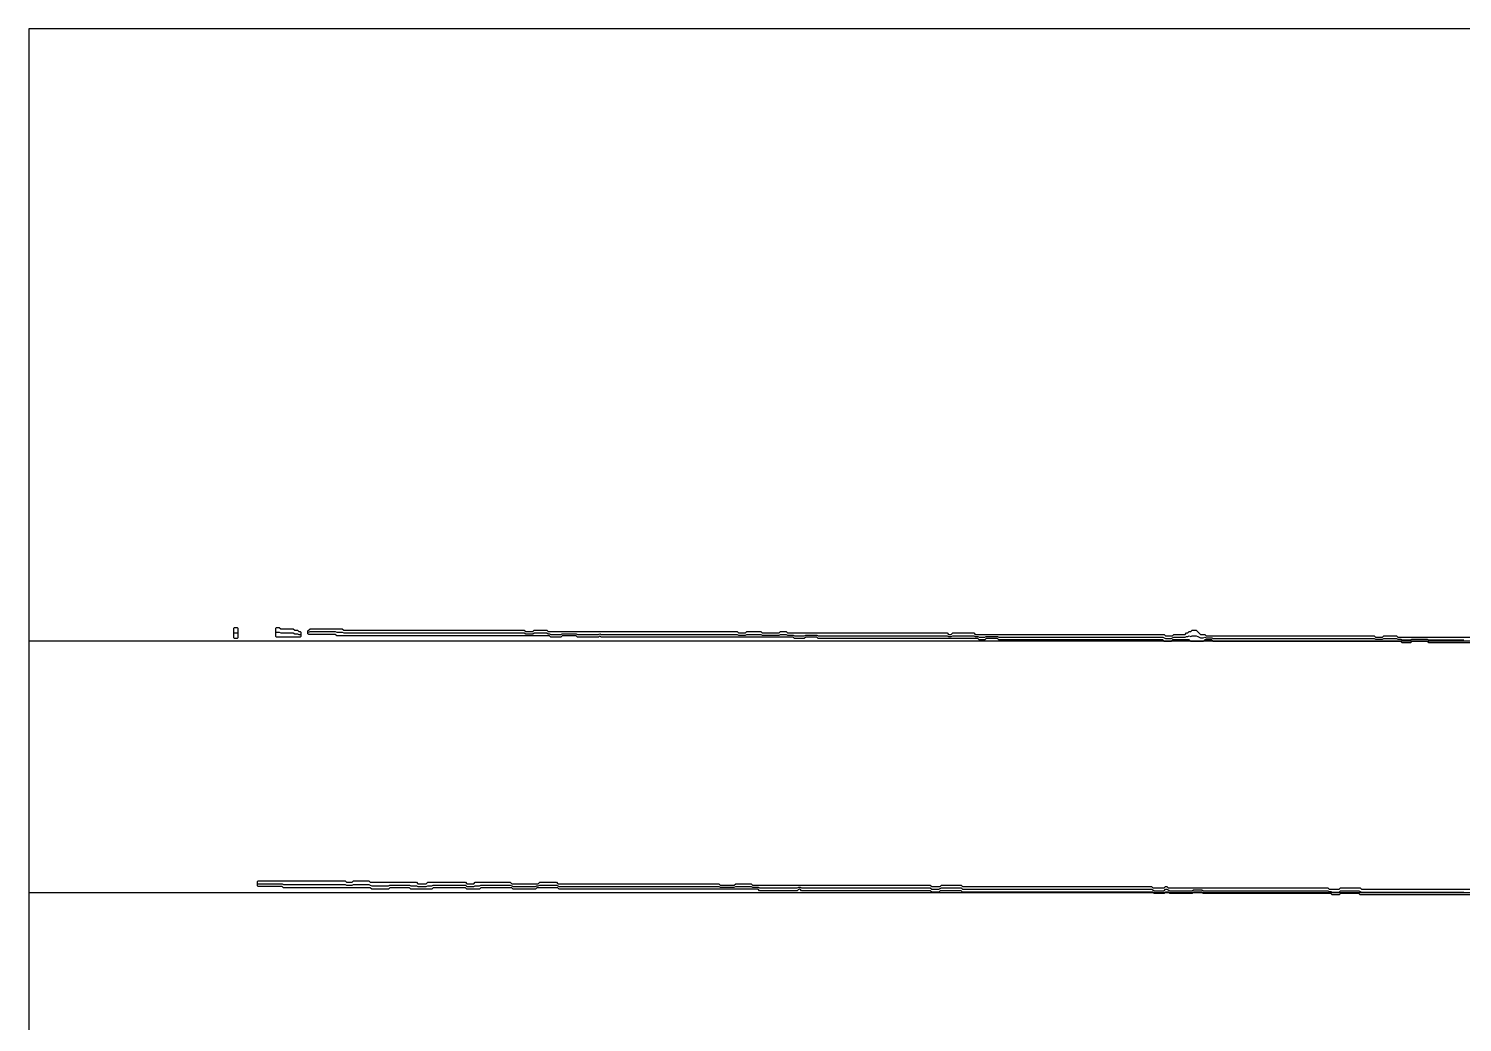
# Model space of a CAD drawing. Extents: x 0 to 57.2, y 0 to 39.6.
# Drawn here: x 0 to 28.58, y 19.8 to 39.6 of the extents above; entities that cross this region are included whole.
import ezdxf

# ---------------------------------------------------------------- set-up
doc = ezdxf.new("R2010")
doc.units = 13
for name, color, linetype in [('DESIGN_SCAN_PATH', 5, 'Continuous'), ('SEM_FRAME', 8, 'Continuous'), ('SEM_OBSERVED_CENTERLINES', 3, 'Continuous'), ('SEM_OBSERVED_CONTOURS', 2, 'Continuous')]:
    doc.layers.add(name, color=color, linetype=linetype)

msp = doc.modelspace()

# ---------------------------------------------------------------- linework, layer by layer
at = {"layer": 'DESIGN_SCAN_PATH'}
for points in [[(0, 27.40762), (50, 27.40762)], [(50, 22.38382), (0, 22.38382)]]:
    msp.add_lwpolyline(points, dxfattribs=at)
at = {"layer": 'SEM_FRAME'}
msp.add_lwpolyline([(0, 0), (57.15968, 0), (57.15968, 39.60429), (0, 39.60429)], close=True, dxfattribs=at)
at = {"layer": 'SEM_OBSERVED_CENTERLINES'}
for points in [[(4.10277, 27.561125), (4.13068, 27.561125), (4.15859, 27.561125)], [(4.94007, 27.57508), (4.96798, 27.57508), (4.99589, 27.57508), (5.0238, 27.561125), (5.05171, 27.561125), (5.07962, 27.561125), (5.10753, 27.561125), (5.13544, 27.561125), (5.16335, 27.561125), (5.19126, 27.561125), (5.21917, 27.561125), (5.24708, 27.561125), (5.27499, 27.561125), (5.3029, 27.54717), (5.33081, 27.54717), (5.35872, 27.54717), (5.38663, 27.533215), (5.41454, 27.533215)], [(5.582, 27.57508), (5.60991, 27.589035), (5.63782, 27.589035), (5.66573, 27.589035), (5.69364, 27.589035), (5.72155, 27.589035), (5.74946, 27.589035), (5.77737, 27.589035), (5.80528, 27.589035), (5.83319, 27.589035), (5.8611, 27.589035), (5.88901, 27.589035), (5.91692, 27.589035), (5.94483, 27.589035), (5.97274, 27.589035), (6.00065, 27.589035), (6.02856, 27.589035), (6.05647, 27.589035), (6.08438, 27.589035), (6.11229, 27.589035), (6.1402, 27.57508), (6.16811, 27.57508), (6.19602, 27.57508), (6.22393, 27.57508), (6.25184, 27.57508), (6.27975, 27.561125), (6.30766, 27.561125), (6.33557, 27.561125), (6.36348, 27.561125), (6.39139, 27.561125), (6.4193, 27.561125), (6.44721, 27.561125), (6.47512, 27.561125), (6.50303, 27.561125), (6.53094, 27.561125), (6.55885, 27.561125), (6.58676, 27.561125), (6.61467, 27.561125), (6.64258, 27.561125), (6.67049, 27.561125), (6.6984, 27.561125), (6.72631, 27.561125), (6.75422, 27.561125), (6.78213, 27.561125), (6.81004, 27.561125), (6.83795, 27.561125), (6.86586, 27.561125), (6.89377, 27.561125), (6.92168, 27.561125), (6.94959, 27.561125), (6.9775, 27.561125), (7.00541, 27.561125), (7.03332, 27.561125), (7.06123, 27.561125), (7.08914, 27.561125), (7.11705, 27.561125), (7.14496, 27.561125), (7.17287, 27.561125), (7.20078, 27.561125), (7.22869, 27.561125), (7.2566, 27.561125), (7.28451, 27.561125), (7.31242, 27.561125), (7.34033, 27.561125), (7.36824, 27.561125), (7.39615, 27.561125), (7.42406, 27.561125), (7.45197, 27.561125), (7.47988, 27.561125), (7.50779, 27.561125), (7.5357, 27.561125), (7.56361, 27.561125), (7.59152, 27.561125), (7.61943, 27.561125), (7.64734, 27.561125), (7.67525, 27.561125), (7.70316, 27.561125), (7.73107, 27.561125), (7.75898, 27.561125), (7.78689, 27.561125), (7.8148, 27.561125), (7.84271, 27.561125), (7.87062, 27.561125), (7.89853, 27.561125), (7.92644, 27.561125), (7.95435, 27.561125), (7.98226, 27.561125), (8.01017, 27.561125), (8.03808, 27.561125), (8.06599, 27.561125), (8.0939, 27.561125), (8.12181, 27.561125), (8.14972, 27.561125), (8.17763, 27.561125), (8.20554, 27.561125), (8.23345, 27.561125), (8.26136, 27.561125), (8.28927, 27.561125), (8.31718, 27.561125), (8.34509, 27.561125), (8.373, 27.561125), (8.40091, 27.561125), (8.42882, 27.561125), (8.45673, 27.561125), (8.48464, 27.561125), (8.51255, 27.561125), (8.54046, 27.561125), (8.56837, 27.561125), (8.59628, 27.561125), (8.62419, 27.561125), (8.6521, 27.561125), (8.68001, 27.561125), (8.70792, 27.561125), (8.73583, 27.561125), (8.76374, 27.561125), (8.79165, 27.561125), (8.81956, 27.561125), (8.84747, 27.561125), (8.87538, 27.561125), (8.90329, 27.561125), (8.9312, 27.561125), (8.95911, 27.561125), (8.98702, 27.561125), (9.01493, 27.561125), (9.04284, 27.561125), (9.07075, 27.561125), (9.09866, 27.561125), (9.12657, 27.561125), (9.15448, 27.561125), (9.18239, 27.561125), (9.2103, 27.561125), (9.23821, 27.561125), (9.26612, 27.561125), (9.29403, 27.561125), (9.32194, 27.561125), (9.34985, 27.561125), (9.37776, 27.561125), (9.40567, 27.561125), (9.43358, 27.561125), (9.46149, 27.561125), (9.4894, 27.561125), (9.51731, 27.561125), (9.54522, 27.561125), (9.57313, 27.561125), (9.60104, 27.561125), (9.62895, 27.561125), (9.65686, 27.561125), (9.68477, 27.561125), (9.71268, 27.561125), (9.74059, 27.561125), (9.7685, 27.561125), (9.79641, 27.561125), (9.82432, 27.561125), (9.85223, 27.561125), (9.88014, 27.561125), (9.90805, 27.54717), (9.93596, 27.54717), (9.96387, 27.54717), (9.99178, 27.54717), (10.01969, 27.54717), (10.0476, 27.54717), (10.07551, 27.561125), (10.10342, 27.561125), (10.13133, 27.561125), (10.15924, 27.561125), (10.18715, 27.561125), (10.21506, 27.561125), (10.24297, 27.561125), (10.27088, 27.561125), (10.29879, 27.561125), (10.3267, 27.561125), (10.35461, 27.54717), (10.38252, 27.54717), (10.41043, 27.533215), (10.43834, 27.533215), (10.46625, 27.533215), (10.49416, 27.533215), (10.52207, 27.533215), (10.54998, 27.533215), (10.57789, 27.533215), (10.6058, 27.533215), (10.63371, 27.54717), (10.66162, 27.54717), (10.68953, 27.54717), (10.71744, 27.54717), (10.74535, 27.54717), (10.77326, 27.54717), (10.80117, 27.54717), (10.82908, 27.54717), (10.85699, 27.54717), (10.8849, 27.54717), (10.91281, 27.54717), (10.94072, 27.533215), (10.96863, 27.533215), (10.99654, 27.533215), (11.02445, 27.533215), (11.05236, 27.533215), (11.08027, 27.533215), (11.10818, 27.533215), (11.13609, 27.533215), (11.164, 27.533215), (11.19191, 27.533215), (11.21982, 27.533215), (11.24773, 27.533215), (11.27564, 27.533215), (11.30355, 27.533215), (11.33146, 27.533215), (11.35937, 27.533215), (11.38728, 27.54717), (11.41519, 27.533215), (11.4431, 27.533215), (11.47101, 27.533215), (11.49892, 27.533215), (11.52683, 27.533215), (11.55474, 27.533215), (11.58265, 27.533215), (11.61056, 27.533215), (11.63847, 27.533215), (11.66638, 27.533215), (11.69429, 27.533215), (11.7222, 27.533215), (11.75011, 27.533215), (11.77802, 27.533215), (11.80593, 27.533215), (11.83384, 27.533215), (11.86175, 27.533215), (11.88966, 27.533215), (11.91757, 27.533215), (11.94548, 27.533215), (11.97339, 27.533215), (12.0013, 27.533215), (12.02921, 27.533215), (12.05712, 27.533215), (12.08503, 27.533215), (12.11294, 27.533215), (12.14085, 27.533215), (12.16876, 27.533215), (12.19667, 27.533215), (12.22458, 27.533215), (12.25249, 27.533215), (12.2804, 27.533215), (12.30831, 27.533215), (12.33622, 27.533215), (12.36413, 27.533215), (12.39204, 27.533215), (12.41995, 27.533215), (12.44786, 27.533215), (12.47577, 27.533215), (12.50368, 27.533215), (12.53159, 27.533215), (12.5595, 27.533215), (12.58741, 27.533215), (12.61532, 27.533215), (12.64323, 27.533215), (12.67114, 27.533215), (12.69905, 27.533215), (12.72696, 27.533215), (12.75487, 27.533215), (12.78278, 27.533215), (12.81069, 27.533215), (12.8386, 27.533215), (12.86651, 27.533215), (12.89442, 27.533215), (12.92233, 27.533215), (12.95024, 27.533215), (12.97815, 27.533215), (13.00606, 27.533215), (13.03397, 27.533215), (13.06188, 27.533215), (13.08979, 27.533215), (13.1177, 27.533215), (13.14561, 27.533215), (13.17352, 27.533215), (13.20143, 27.533215), (13.22934, 27.533215), (13.25725, 27.533215), (13.28516, 27.533215), (13.31307, 27.533215), (13.34098, 27.533215), (13.36889, 27.533215), (13.3968, 27.533215), (13.42471, 27.533215), (13.45262, 27.533215), (13.48053, 27.533215), (13.50844, 27.533215), (13.53635, 27.533215), (13.56426, 27.533215), (13.59217, 27.533215), (13.62008, 27.533215), (13.64799, 27.533215), (13.6759, 27.533215), (13.70381, 27.533215), (13.73172, 27.533215), (13.75963, 27.533215), (13.78754, 27.533215), (13.81545, 27.533215), (13.84336, 27.533215), (13.87127, 27.533215), (13.89918, 27.533215), (13.92709, 27.533215), (13.955, 27.533215), (13.98291, 27.533215), (14.01082, 27.533215), (14.03873, 27.533215), (14.06664, 27.533215), (14.09455, 27.533215), (14.12246, 27.533215), (14.15037, 27.51926), (14.17828, 27.51926), (14.20619, 27.51926), (14.2341, 27.51926), (14.26201, 27.51926), (14.28992, 27.51926), (14.31783, 27.533215), (14.34574, 27.533215), (14.37365, 27.533215), (14.40156, 27.533215), (14.42947, 27.533215), (14.45738, 27.533215), (14.48529, 27.533215), (14.5132, 27.533215), (14.54111, 27.533215), (14.56902, 27.533215), (14.59693, 27.533215), (14.62484, 27.51926), (14.65275, 27.51926), (14.68066, 27.51926), (14.70857, 27.51926), (14.73648, 27.51926), (14.76439, 27.51926), (14.7923, 27.51926), (14.82021, 27.51926), (14.84812, 27.51926), (14.87603, 27.51926), (14.90394, 27.51926), (14.93185, 27.51926), (14.95976, 27.51926), (14.98767, 27.533215), (15.01558, 27.533215), (15.04349, 27.533215), (15.0714, 27.533215), (15.09931, 27.533215), (15.12722, 27.51926), (15.15513, 27.51926), (15.18304, 27.51926), (15.21095, 27.51926), (15.23886, 27.51926), (15.26677, 27.505305), (15.29468, 27.505305), (15.32259, 27.505305), (15.3505, 27.505305), (15.37841, 27.505305), (15.40632, 27.505305), (15.43423, 27.505305), (15.46214, 27.505305), (15.49005, 27.51926), (15.51796, 27.51926), (15.54587, 27.51926), (15.57378, 27.51926), (15.60169, 27.51926), (15.6296, 27.51926), (15.65751, 27.51926), (15.68542, 27.51926), (15.71333, 27.51926), (15.74124, 27.505305), (15.76915, 27.505305), (15.79706, 27.505305), (15.82497, 27.505305), (15.85288, 27.505305), (15.88079, 27.505305), (15.9087, 27.505305), (15.93661, 27.505305), (15.96452, 27.505305), (15.99243, 27.505305), (16.02034, 27.505305), (16.04825, 27.505305), (16.07616, 27.505305), (16.10407, 27.505305), (16.13198, 27.505305), (16.15989, 27.505305), (16.1878, 27.505305), (16.21571, 27.505305), (16.24362, 27.505305), (16.27153, 27.505305), (16.29944, 27.505305), (16.32735, 27.505305), (16.35526, 27.505305), (16.38317, 27.505305), (16.41108, 27.505305), (16.43899, 27.505305), (16.4669, 27.505305), (16.49481, 27.505305), (16.52272, 27.505305), (16.55063, 27.505305), (16.57854, 27.505305), (16.60645, 27.505305), (16.63436, 27.505305), (16.66227, 27.505305), (16.69018, 27.505305), (16.71809, 27.505305), (16.746, 27.505305), (16.77391, 27.505305), (16.80182, 27.505305), (16.82973, 27.505305), (16.85764, 27.505305), (16.88555, 27.505305), (16.91346, 27.505305), (16.94137, 27.505305), (16.96928, 27.505305), (16.99719, 27.505305), (17.0251, 27.505305), (17.05301, 27.505305), (17.08092, 27.505305), (17.10883, 27.505305), (17.13674, 27.505305), (17.16465, 27.505305), (17.19256, 27.505305), (17.22047, 27.505305), (17.24838, 27.505305), (17.27629, 27.505305), (17.3042, 27.505305), (17.33211, 27.505305), (17.36002, 27.505305), (17.38793, 27.505305), (17.41584, 27.505305), (17.44375, 27.505305), (17.47166, 27.505305), (17.49957, 27.505305), (17.52748, 27.505305), (17.55539, 27.505305), (17.5833, 27.505305), (17.61121, 27.505305), (17.63912, 27.505305), (17.66703, 27.505305), (17.69494, 27.505305), (17.72285, 27.505305), (17.75076, 27.505305), (17.77867, 27.505305), (17.80658, 27.505305), (17.83449, 27.505305), (17.8624, 27.505305), (17.89031, 27.505305), (17.91822, 27.505305), (17.94613, 27.505305), (17.97404, 27.505305), (18.00195, 27.505305), (18.02986, 27.505305), (18.05777, 27.505305), (18.08568, 27.505305), (18.11359, 27.505305), (18.1415, 27.505305), (18.16941, 27.505305), (18.19732, 27.505305), (18.22523, 27.505305), (18.25314, 27.505305), (18.28105, 27.505305), (18.30896, 27.505305), (18.33687, 27.49135), (18.36478, 27.49135), (18.39269, 27.49135), (18.4206, 27.505305), (18.44851, 27.505305), (18.47642, 27.505305), (18.50433, 27.505305), (18.53224, 27.505305), (18.56015, 27.505305), (18.58806, 27.505305), (18.61597, 27.505305), (18.64388, 27.505305), (18.67179, 27.505305), (18.6997, 27.505305), (18.72761, 27.505305), (18.75552, 27.505305), (18.78343, 27.505305), (18.81134, 27.505305), (18.83925, 27.505305), (18.86716, 27.49135), (18.89507, 27.49135), (18.92298, 27.49135), (18.95089, 27.477395), (18.9788, 27.477395), (19.00671, 27.477395), (19.03462, 27.477395), (19.06253, 27.477395), (19.09044, 27.49135), (19.11835, 27.49135), (19.14626, 27.49135), (19.17417, 27.49135), (19.20208, 27.49135), (19.22999, 27.49135), (19.2579, 27.49135), (19.28581, 27.49135), (19.31372, 27.49135), (19.34163, 27.477395), (19.36954, 27.477395), (19.39745, 27.477395), (19.42536, 27.477395), (19.45327, 27.477395), (19.48118, 27.477395), (19.50909, 27.477395), (19.537, 27.477395), (19.56491, 27.477395), (19.59282, 27.477395), (19.62073, 27.477395), (19.64864, 27.477395), (19.67655, 27.477395), (19.70446, 27.477395), (19.73237, 27.477395), (19.76028, 27.477395), (19.78819, 27.477395), (19.8161, 27.477395), (19.84401, 27.477395), (19.87192, 27.477395), (19.89983, 27.477395), (19.92774, 27.477395), (19.95565, 27.477395), (19.98356, 27.477395), (20.01147, 27.477395), (20.03938, 27.477395), (20.06729, 27.477395), (20.0952, 27.477395), (20.12311, 27.477395), (20.15102, 27.477395), (20.17893, 27.477395), (20.20684, 27.477395), (20.23475, 27.477395), (20.26266, 27.477395), (20.29057, 27.477395), (20.31848, 27.477395), (20.34639, 27.477395), (20.3743, 27.477395), (20.40221, 27.477395), (20.43012, 27.477395), (20.45803, 27.477395), (20.48594, 27.477395), (20.51385, 27.477395), (20.54176, 27.477395), (20.56967, 27.477395), (20.59758, 27.477395), (20.62549, 27.477395), (20.6534, 27.477395), (20.68131, 27.477395), (20.70922, 27.477395), (20.73713, 27.477395), (20.76504, 27.477395), (20.79295, 27.477395), (20.82086, 27.477395), (20.84877, 27.477395), (20.87668, 27.477395), (20.90459, 27.477395), (20.9325, 27.477395), (20.96041, 27.477395), (20.98832, 27.477395), (21.01623, 27.477395), (21.04414, 27.477395), (21.07205, 27.477395), (21.09996, 27.477395), (21.12787, 27.477395), (21.15578, 27.477395), (21.18369, 27.477395), (21.2116, 27.477395), (21.23951, 27.477395), (21.26742, 27.477395), (21.29533, 27.477395), (21.32324, 27.477395), (21.35115, 27.477395), (21.37906, 27.477395), (21.40697, 27.477395), (21.43488, 27.477395), (21.46279, 27.477395), (21.4907, 27.477395), (21.51861, 27.477395), (21.54652, 27.477395), (21.57443, 27.477395), (21.60234, 27.477395), (21.63025, 27.477395), (21.65816, 27.477395), (21.68607, 27.477395), (21.71398, 27.477395), (21.74189, 27.477395), (21.7698, 27.477395), (21.79771, 27.477395), (21.82562, 27.477395), (21.85353, 27.477395), (21.88144, 27.477395), (21.90935, 27.477395), (21.93726, 27.477395), (21.96517, 27.477395), (21.99308, 27.477395), (22.02099, 27.477395), (22.0489, 27.477395), (22.07681, 27.477395), (22.10472, 27.477395), (22.13263, 27.477395), (22.16054, 27.477395), (22.18845, 27.477395), (22.21636, 27.477395), (22.24427, 27.477395), (22.27218, 27.477395), (22.30009, 27.477395), (22.328, 27.477395), (22.35591, 27.477395), (22.38382, 27.477395), (22.41173, 27.477395), (22.43964, 27.477395), (22.46755, 27.477395), (22.49546, 27.477395), (22.52337, 27.477395), (22.55128, 27.477395), (22.57919, 27.477395), (22.6071, 27.477395), (22.63501, 27.46344), (22.66292, 27.449485), (22.69083, 27.449485), (22.71874, 27.449485), (22.74665, 27.449485), (22.77456, 27.449485), (22.80247, 27.46344), (22.83038, 27.477395), (22.85829, 27.477395), (22.8862, 27.477395), (22.91411, 27.477395), (22.94202, 27.477395), (22.96993, 27.477395), (22.99784, 27.477395), (23.02575, 27.477395), (23.05366, 27.477395), (23.08157, 27.49135), (23.10948, 27.49135), (23.13739, 27.505305), (23.1653, 27.49135), (23.19321, 27.505305), (23.22112, 27.505305), (23.24903, 27.505305), (23.27694, 27.505305), (23.30485, 27.49135), (23.33276, 27.477395), (23.36067, 27.46344), (23.38858, 27.46344), (23.41649, 27.46344), (23.4444, 27.477395), (23.47231, 27.46344), (23.50022, 27.46344), (23.52813, 27.46344), (23.55604, 27.46344), (23.58395, 27.46344), (23.61186, 27.449485), (23.63977, 27.449485), (23.66768, 27.449485), (23.69559, 27.449485), (23.7235, 27.449485), (23.75141, 27.449485), (23.77932, 27.449485), (23.80723, 27.449485), (23.83514, 27.449485), (23.86305, 27.449485), (23.89096, 27.449485), (23.91887, 27.449485), (23.94678, 27.449485), (23.97469, 27.449485), (24.0026, 27.449485), (24.03051, 27.449485), (24.05842, 27.449485), (24.08633, 27.449485), (24.11424, 27.449485), (24.14215, 27.449485), (24.17006, 27.449485), (24.19797, 27.449485), (24.22588, 27.449485), (24.25379, 27.449485), (24.2817, 27.449485), (24.30961, 27.449485), (24.33752, 27.449485), (24.36543, 27.449485), (24.39334, 27.449485), (24.42125, 27.449485), (24.44916, 27.449485), (24.47707, 27.449485), (24.50498, 27.449485), (24.53289, 27.449485), (24.5608, 27.449485), (24.58871, 27.449485), (24.61662, 27.449485), (24.64453, 27.449485), (24.67244, 27.449485), (24.70035, 27.449485), (24.72826, 27.449485), (24.75617, 27.449485), (24.78408, 27.449485), (24.81199, 27.449485), (24.8399, 27.449485), (24.86781, 27.449485), (24.89572, 27.449485), (24.92363, 27.449485), (24.95154, 27.449485), (24.97945, 27.449485), (25.00736, 27.449485), (25.03527, 27.449485), (25.06318, 27.449485), (25.09109, 27.449485), (25.119, 27.449485), (25.14691, 27.449485), (25.17482, 27.449485), (25.20273, 27.449485), (25.23064, 27.449485), (25.25855, 27.449485), (25.28646, 27.449485), (25.31437, 27.449485), (25.34228, 27.449485), (25.37019, 27.449485), (25.3981, 27.449485), (25.42601, 27.449485), (25.45392, 27.449485), (25.48183, 27.449485), (25.50974, 27.449485), (25.53765, 27.449485), (25.56556, 27.449485), (25.59347, 27.449485), (25.62138, 27.449485), (25.64929, 27.449485), (25.6772, 27.449485), (25.70511, 27.449485), (25.73302, 27.449485), (25.76093, 27.449485), (25.78884, 27.449485), (25.81675, 27.449485), (25.84466, 27.449485), (25.87257, 27.449485), (25.90048, 27.449485), (25.92839, 27.449485), (25.9563, 27.449485), (25.98421, 27.449485), (26.01212, 27.449485), (26.04003, 27.449485), (26.06794, 27.449485), (26.09585, 27.449485), (26.12376, 27.449485), (26.15167, 27.449485), (26.17958, 27.449485), (26.20749, 27.449485), (26.2354, 27.449485), (26.26331, 27.449485), (26.29122, 27.449485), (26.31913, 27.449485), (26.34704, 27.449485), (26.37495, 27.449485), (26.40286, 27.449485), (26.43077, 27.449485), (26.45868, 27.449485), (26.48659, 27.449485), (26.5145, 27.449485), (26.54241, 27.449485), (26.57032, 27.449485), (26.59823, 27.449485), (26.62614, 27.449485), (26.65405, 27.449485), (26.68196, 27.449485), (26.70987, 27.449485), (26.73778, 27.449485), (26.76569, 27.449485), (26.7936, 27.449485), (26.82151, 27.449485), (26.84942, 27.43553), (26.87733, 27.43553), (26.90524, 27.43553), (26.93315, 27.43553), (26.96106, 27.43553), (26.98897, 27.43553), (27.01688, 27.449485), (27.04479, 27.449485), (27.0727, 27.449485), (27.10061, 27.449485), (27.12852, 27.449485), (27.15643, 27.449485), (27.18434, 27.449485), (27.21225, 27.449485), (27.24016, 27.449485), (27.26807, 27.449485), (27.29598, 27.43553), (27.32389, 27.43553), (27.3518, 27.43553), (27.37971, 27.421575), (27.40762, 27.421575), (27.43553, 27.421575), (27.46344, 27.421575), (27.49135, 27.421575), (27.51926, 27.421575), (27.54717, 27.421575), (27.57508, 27.43553), (27.60299, 27.43553), (27.6309, 27.43553), (27.65881, 27.43553), (27.68672, 27.43553), (27.71463, 27.43553), (27.74254, 27.43553), (27.77045, 27.43553), (27.79836, 27.43553), (27.82627, 27.43553), (27.85418, 27.43553), (27.88209, 27.43553), (27.91, 27.421575), (27.93791, 27.421575), (27.96582, 27.421575), (27.99373, 27.421575), (28.02164, 27.421575), (28.04955, 27.421575), (28.07746, 27.421575), (28.10537, 27.421575), (28.13328, 27.421575), (28.16119, 27.421575), (28.1891, 27.421575), (28.21701, 27.421575), (28.24492, 27.421575), (28.27283, 27.421575), (28.30074, 27.421575), (28.32865, 27.421575), (28.35656, 27.421575), (28.38447, 27.421575), (28.41238, 27.421575), (28.44029, 27.421575), (28.4682, 27.421575), (28.49611, 27.421575), (28.52402, 27.421575), (28.55193, 27.421575), (28.57984, 27.421575), (28.60775, 27.421575)], [(4.57724, 22.565235), (4.60515, 22.565235), (4.63306, 22.565235), (4.66097, 22.565235), (4.68888, 22.565235), (4.71679, 22.565235), (4.7447, 22.565235), (4.77261, 22.565235), (4.80052, 22.565235), (4.82843, 22.565235), (4.85634, 22.565235), (4.88425, 22.565235), (4.91216, 22.565235), (4.94007, 22.565235), (4.96798, 22.565235), (4.99589, 22.565235), (5.0238, 22.565235), (5.05171, 22.565235), (5.07962, 22.55128), (5.10753, 22.55128), (5.13544, 22.55128), (5.16335, 22.55128), (5.19126, 22.55128), (5.21917, 22.55128), (5.24708, 22.55128), (5.27499, 22.55128), (5.3029, 22.55128), (5.33081, 22.55128), (5.35872, 22.55128), (5.38663, 22.55128), (5.41454, 22.55128), (5.44245, 22.55128), (5.47036, 22.55128), (5.49827, 22.55128), (5.52618, 22.55128), (5.55409, 22.55128), (5.582, 22.55128), (5.60991, 22.55128), (5.63782, 22.55128), (5.66573, 22.55128), (5.69364, 22.55128), (5.72155, 22.55128), (5.74946, 22.55128), (5.77737, 22.55128), (5.80528, 22.55128), (5.83319, 22.55128), (5.8611, 22.55128), (5.88901, 22.55128), (5.91692, 22.55128), (5.94483, 22.55128), (5.97274, 22.55128), (6.00065, 22.55128), (6.02856, 22.55128), (6.05647, 22.55128), (6.08438, 22.55128), (6.11229, 22.55128), (6.1402, 22.55128), (6.16811, 22.55128), (6.19602, 22.55128), (6.22393, 22.55128), (6.25184, 22.55128), (6.27975, 22.55128), (6.30766, 22.55128), (6.33557, 22.537325), (6.36348, 22.537325), (6.39139, 22.537325), (6.4193, 22.537325), (6.44721, 22.537325), (6.47512, 22.55128), (6.50303, 22.55128), (6.53094, 22.55128), (6.55885, 22.55128), (6.58676, 22.55128), (6.61467, 22.55128), (6.64258, 22.55128), (6.67049, 22.55128), (6.6984, 22.55128), (6.72631, 22.55128), (6.75422, 22.55128), (6.78213, 22.55128), (6.81004, 22.537325), (6.83795, 22.52337), (6.86586, 22.52337), (6.89377, 22.52337), (6.92168, 22.52337), (6.94959, 22.52337), (6.9775, 22.52337), (7.00541, 22.52337), (7.03332, 22.52337), (7.06123, 22.52337), (7.08914, 22.52337), (7.11705, 22.52337), (7.14496, 22.52337), (7.17287, 22.52337), (7.20078, 22.537325), (7.22869, 22.537325), (7.2566, 22.537325), (7.28451, 22.537325), (7.31242, 22.537325), (7.34033, 22.537325), (7.36824, 22.537325), (7.39615, 22.537325), (7.42406, 22.537325), (7.45197, 22.537325), (7.47988, 22.537325), (7.50779, 22.537325), (7.5357, 22.537325), (7.56361, 22.537325), (7.59152, 22.537325), (7.61943, 22.52337), (7.64734, 22.52337), (7.67525, 22.52337), (7.70316, 22.52337), (7.73107, 22.52337), (7.75898, 22.509415), (7.78689, 22.509415), (7.8148, 22.509415), (7.84271, 22.509415), (7.87062, 22.509415), (7.89853, 22.509415), (7.92644, 22.509415), (7.95435, 22.52337), (7.98226, 22.52337), (8.01017, 22.52337), (8.03808, 22.52337), (8.06599, 22.537325), (8.0939, 22.537325), (8.12181, 22.537325), (8.14972, 22.537325), (8.17763, 22.537325), (8.20554, 22.537325), (8.23345, 22.537325), (8.26136, 22.537325), (8.28927, 22.537325), (8.31718, 22.537325), (8.34509, 22.537325), (8.373, 22.537325), (8.40091, 22.537325), (8.42882, 22.537325), (8.45673, 22.537325), (8.48464, 22.537325), (8.51255, 22.537325), (8.54046, 22.537325), (8.56837, 22.537325), (8.59628, 22.537325), (8.62419, 22.537325), (8.6521, 22.537325), (8.68001, 22.537325), (8.70792, 22.537325), (8.73583, 22.509415), (8.76374, 22.509415), (8.79165, 22.509415), (8.81956, 22.509415), (8.84747, 22.509415), (8.87538, 22.509415), (8.90329, 22.52337), (8.9312, 22.52337), (8.95911, 22.52337), (8.98702, 22.52337), (9.01493, 22.537325), (9.04284, 22.537325), (9.07075, 22.537325), (9.09866, 22.537325), (9.12657, 22.537325), (9.15448, 22.537325), (9.18239, 22.537325), (9.2103, 22.537325), (9.23821, 22.537325), (9.26612, 22.537325), (9.29403, 22.537325), (9.32194, 22.537325), (9.34985, 22.537325), (9.37776, 22.537325), (9.40567, 22.537325), (9.43358, 22.537325), (9.46149, 22.537325), (9.4894, 22.537325), (9.51731, 22.537325), (9.54522, 22.537325), (9.57313, 22.537325), (9.60104, 22.537325), (9.62895, 22.52337), (9.65686, 22.509415), (9.68477, 22.509415), (9.71268, 22.509415), (9.74059, 22.509415), (9.7685, 22.509415), (9.79641, 22.509415), (9.82432, 22.509415), (9.85223, 22.509415), (9.88014, 22.509415), (9.90805, 22.509415), (9.93596, 22.509415), (9.96387, 22.509415), (9.99178, 22.509415), (10.01969, 22.509415), (10.0476, 22.509415), (10.07551, 22.509415), (10.10342, 22.509415), (10.13133, 22.52337), (10.15924, 22.52337), (10.18715, 22.537325), (10.21506, 22.537325), (10.24297, 22.537325), (10.27088, 22.537325), (10.29879, 22.537325), (10.3267, 22.537325), (10.35461, 22.537325), (10.38252, 22.537325), (10.41043, 22.537325), (10.43834, 22.537325), (10.46625, 22.537325), (10.49416, 22.537325), (10.52207, 22.537325), (10.54998, 22.52337), (10.57789, 22.509415), (10.6058, 22.509415), (10.63371, 22.509415), (10.66162, 22.509415), (10.68953, 22.509415), (10.71744, 22.509415), (10.74535, 22.509415), (10.77326, 22.509415), (10.80117, 22.509415), (10.82908, 22.509415), (10.85699, 22.509415), (10.8849, 22.509415), (10.91281, 22.509415), (10.94072, 22.509415), (10.96863, 22.509415), (10.99654, 22.509415), (11.02445, 22.509415), (11.05236, 22.509415), (11.08027, 22.509415), (11.10818, 22.509415), (11.13609, 22.509415), (11.164, 22.509415), (11.19191, 22.509415), (11.21982, 22.509415), (11.24773, 22.509415), (11.27564, 22.509415), (11.30355, 22.509415), (11.33146, 22.509415), (11.35937, 22.509415), (11.38728, 22.509415), (11.41519, 22.509415), (11.4431, 22.509415), (11.47101, 22.509415), (11.49892, 22.509415), (11.52683, 22.509415), (11.55474, 22.509415), (11.58265, 22.509415), (11.61056, 22.509415), (11.63847, 22.509415), (11.66638, 22.509415), (11.69429, 22.509415), (11.7222, 22.509415), (11.75011, 22.509415), (11.77802, 22.509415), (11.80593, 22.509415), (11.83384, 22.509415), (11.86175, 22.509415), (11.88966, 22.509415), (11.91757, 22.509415), (11.94548, 22.509415), (11.97339, 22.509415), (12.0013, 22.509415), (12.02921, 22.509415), (12.05712, 22.509415), (12.08503, 22.509415), (12.11294, 22.509415), (12.14085, 22.509415), (12.16876, 22.509415), (12.19667, 22.509415), (12.22458, 22.509415), (12.25249, 22.509415), (12.2804, 22.509415), (12.30831, 22.509415), (12.33622, 22.509415), (12.36413, 22.509415), (12.39204, 22.509415), (12.41995, 22.509415), (12.44786, 22.509415), (12.47577, 22.509415), (12.50368, 22.509415), (12.53159, 22.509415), (12.5595, 22.509415), (12.58741, 22.509415), (12.61532, 22.509415), (12.64323, 22.509415), (12.67114, 22.509415), (12.69905, 22.509415), (12.72696, 22.509415), (12.75487, 22.509415), (12.78278, 22.509415), (12.81069, 22.509415), (12.8386, 22.509415), (12.86651, 22.509415), (12.89442, 22.509415), (12.92233, 22.509415), (12.95024, 22.509415), (12.97815, 22.509415), (13.00606, 22.509415), (13.03397, 22.509415), (13.06188, 22.509415), (13.08979, 22.509415), (13.1177, 22.509415), (13.14561, 22.509415), (13.17352, 22.509415), (13.20143, 22.509415), (13.22934, 22.509415), (13.25725, 22.509415), (13.28516, 22.509415), (13.31307, 22.509415), (13.34098, 22.509415), (13.36889, 22.509415), (13.3968, 22.509415), (13.42471, 22.509415), (13.45262, 22.509415), (13.48053, 22.509415), (13.50844, 22.509415), (13.53635, 22.509415), (13.56426, 22.509415), (13.59217, 22.509415), (13.62008, 22.509415), (13.64799, 22.509415), (13.6759, 22.509415), (13.70381, 22.509415), (13.73172, 22.509415), (13.75963, 22.509415), (13.78754, 22.49546), (13.81545, 22.49546), (13.84336, 22.49546), (13.87127, 22.49546), (13.89918, 22.49546), (13.92709, 22.49546), (13.955, 22.49546), (13.98291, 22.49546), (14.01082, 22.49546), (14.03873, 22.49546), (14.06664, 22.49546), (14.09455, 22.509415), (14.12246, 22.509415), (14.15037, 22.509415), (14.17828, 22.509415), (14.20619, 22.509415), (14.2341, 22.509415), (14.26201, 22.509415), (14.28992, 22.509415), (14.31783, 22.509415), (14.34574, 22.509415), (14.37365, 22.509415), (14.40156, 22.509415), (14.42947, 22.49546), (14.45738, 22.49546), (14.48529, 22.49546), (14.5132, 22.49546), (14.54111, 22.49546), (14.56902, 22.481505), (14.59693, 22.481505), (14.62484, 22.481505), (14.65275, 22.481505), (14.68066, 22.481505), (14.70857, 22.481505), (14.73648, 22.481505), (14.76439, 22.481505), (14.7923, 22.481505), (14.82021, 22.481505), (14.84812, 22.481505), (14.87603, 22.481505), (14.90394, 22.481505), (14.93185, 22.481505), (14.95976, 22.481505), (14.98767, 22.481505), (15.01558, 22.481505), (15.04349, 22.481505), (15.0714, 22.481505), (15.09931, 22.481505), (15.12722, 22.481505), (15.15513, 22.481505), (15.18304, 22.481505), (15.21095, 22.481505), (15.23886, 22.481505), (15.26677, 22.481505), (15.29468, 22.481505), (15.32259, 22.481505), (15.3505, 22.49546), (15.37841, 22.49546), (15.40632, 22.481505), (15.43423, 22.481505), (15.46214, 22.481505), (15.49005, 22.481505), (15.51796, 22.481505), (15.54587, 22.481505), (15.57378, 22.481505), (15.60169, 22.481505), (15.6296, 22.481505), (15.65751, 22.481505), (15.68542, 22.481505), (15.71333, 22.481505), (15.74124, 22.481505), (15.76915, 22.481505), (15.79706, 22.481505), (15.82497, 22.481505), (15.85288, 22.481505), (15.88079, 22.481505), (15.9087, 22.481505), (15.93661, 22.481505), (15.96452, 22.481505), (15.99243, 22.481505), (16.02034, 22.481505), (16.04825, 22.481505), (16.07616, 22.481505), (16.10407, 22.481505), (16.13198, 22.481505), (16.15989, 22.481505), (16.1878, 22.481505), (16.21571, 22.481505), (16.24362, 22.481505), (16.27153, 22.481505), (16.29944, 22.481505), (16.32735, 22.481505), (16.35526, 22.481505), (16.38317, 22.481505), (16.41108, 22.481505), (16.43899, 22.481505), (16.4669, 22.481505), (16.49481, 22.481505), (16.52272, 22.481505), (16.55063, 22.481505), (16.57854, 22.481505), (16.60645, 22.481505), (16.63436, 22.481505), (16.66227, 22.481505), (16.69018, 22.481505), (16.71809, 22.481505), (16.746, 22.481505), (16.77391, 22.481505), (16.80182, 22.481505), (16.82973, 22.481505), (16.85764, 22.481505), (16.88555, 22.481505), (16.91346, 22.481505), (16.94137, 22.481505), (16.96928, 22.481505), (16.99719, 22.481505), (17.0251, 22.481505), (17.05301, 22.481505), (17.08092, 22.481505), (17.10883, 22.481505), (17.13674, 22.481505), (17.16465, 22.481505), (17.19256, 22.481505), (17.22047, 22.481505), (17.24838, 22.481505), (17.27629, 22.481505), (17.3042, 22.481505), (17.33211, 22.481505), (17.36002, 22.481505), (17.38793, 22.481505), (17.41584, 22.481505), (17.44375, 22.481505), (17.47166, 22.481505), (17.49957, 22.481505), (17.52748, 22.481505), (17.55539, 22.481505), (17.5833, 22.481505), (17.61121, 22.481505), (17.63912, 22.481505), (17.66703, 22.481505), (17.69494, 22.481505), (17.72285, 22.481505), (17.75076, 22.481505), (17.77867, 22.481505), (17.80658, 22.481505), (17.83449, 22.481505), (17.8624, 22.481505), (17.89031, 22.481505), (17.91822, 22.481505), (17.94613, 22.481505), (17.97404, 22.481505), (18.00195, 22.453595), (18.02986, 22.453595), (18.05777, 22.453595), (18.08568, 22.453595), (18.11359, 22.453595), (18.1415, 22.453595), (18.16941, 22.46755), (18.19732, 22.481505), (18.22523, 22.481505), (18.25314, 22.481505), (18.28105, 22.481505), (18.30896, 22.481505), (18.33687, 22.481505), (18.36478, 22.481505), (18.39269, 22.481505), (18.4206, 22.481505), (18.44851, 22.481505), (18.47642, 22.481505), (18.50433, 22.481505), (18.53224, 22.481505), (18.56015, 22.481505), (18.58806, 22.481505), (18.61597, 22.453595), (18.64388, 22.453595), (18.67179, 22.453595), (18.6997, 22.453595), (18.72761, 22.453595), (18.75552, 22.453595), (18.78343, 22.453595), (18.81134, 22.453595), (18.83925, 22.453595), (18.86716, 22.453595), (18.89507, 22.453595), (18.92298, 22.453595), (18.95089, 22.453595), (18.9788, 22.453595), (19.00671, 22.453595), (19.03462, 22.453595), (19.06253, 22.453595), (19.09044, 22.453595), (19.11835, 22.453595), (19.14626, 22.453595), (19.17417, 22.453595), (19.20208, 22.453595), (19.22999, 22.453595), (19.2579, 22.453595), (19.28581, 22.453595), (19.31372, 22.453595), (19.34163, 22.453595), (19.36954, 22.453595), (19.39745, 22.453595), (19.42536, 22.453595), (19.45327, 22.453595), (19.48118, 22.453595), (19.50909, 22.453595), (19.537, 22.453595), (19.56491, 22.453595), (19.59282, 22.453595), (19.62073, 22.453595), (19.64864, 22.453595), (19.67655, 22.453595), (19.70446, 22.453595), (19.73237, 22.453595), (19.76028, 22.453595), (19.78819, 22.453595), (19.8161, 22.453595), (19.84401, 22.453595), (19.87192, 22.453595), (19.89983, 22.453595), (19.92774, 22.453595), (19.95565, 22.453595), (19.98356, 22.453595), (20.01147, 22.453595), (20.03938, 22.453595), (20.06729, 22.453595), (20.0952, 22.453595), (20.12311, 22.453595), (20.15102, 22.453595), (20.17893, 22.453595), (20.20684, 22.453595), (20.23475, 22.453595), (20.26266, 22.453595), (20.29057, 22.453595), (20.31848, 22.453595), (20.34639, 22.453595), (20.3743, 22.453595), (20.40221, 22.453595), (20.43012, 22.453595), (20.45803, 22.453595), (20.48594, 22.453595), (20.51385, 22.453595), (20.54176, 22.453595), (20.56967, 22.453595), (20.59758, 22.453595), (20.62549, 22.453595), (20.6534, 22.453595), (20.68131, 22.453595), (20.70922, 22.453595), (20.73713, 22.453595), (20.76504, 22.453595), (20.79295, 22.453595), (20.82086, 22.453595), (20.84877, 22.453595), (20.87668, 22.453595), (20.90459, 22.453595), (20.9325, 22.453595), (20.96041, 22.453595), (20.98832, 22.453595), (21.01623, 22.453595), (21.04414, 22.453595), (21.07205, 22.453595), (21.09996, 22.453595), (21.12787, 22.453595), (21.15578, 22.453595), (21.18369, 22.453595), (21.2116, 22.453595), (21.23951, 22.453595), (21.26742, 22.453595), (21.29533, 22.453595), (21.32324, 22.453595), (21.35115, 22.453595), (21.37906, 22.453595), (21.40697, 22.453595), (21.43488, 22.453595), (21.46279, 22.453595), (21.4907, 22.453595), (21.51861, 22.453595), (21.54652, 22.453595), (21.57443, 22.453595), (21.60234, 22.453595), (21.63025, 22.453595), (21.65816, 22.453595), (21.68607, 22.453595), (21.71398, 22.453595), (21.74189, 22.453595), (21.7698, 22.453595), (21.79771, 22.453595), (21.82562, 22.453595), (21.85353, 22.453595), (21.88144, 22.453595), (21.90935, 22.453595), (21.93726, 22.453595), (21.96517, 22.453595), (21.99308, 22.453595), (22.02099, 22.453595), (22.0489, 22.453595), (22.07681, 22.453595), (22.10472, 22.453595), (22.13263, 22.453595), (22.16054, 22.453595), (22.18845, 22.453595), (22.21636, 22.453595), (22.24427, 22.453595), (22.27218, 22.453595), (22.30009, 22.453595), (22.328, 22.453595), (22.35591, 22.453595), (22.38382, 22.453595), (22.41173, 22.43964), (22.43964, 22.425685), (22.46755, 22.425685), (22.49546, 22.425685), (22.52337, 22.425685), (22.55128, 22.425685), (22.57919, 22.425685), (22.6071, 22.425685), (22.63501, 22.425685), (22.66292, 22.453595), (22.69083, 22.453595), (22.71874, 22.43964), (22.74665, 22.425685), (22.77456, 22.425685), (22.80247, 22.425685), (22.83038, 22.425685), (22.85829, 22.425685), (22.8862, 22.425685), (22.91411, 22.425685), (22.94202, 22.425685), (22.96993, 22.425685), (22.99784, 22.425685), (23.02575, 22.425685), (23.05366, 22.425685), (23.08157, 22.425685), (23.10948, 22.425685), (23.13739, 22.425685), (23.1653, 22.425685), (23.19321, 22.425685), (23.22112, 22.43964), (23.24903, 22.43964), (23.27694, 22.43964), (23.30485, 22.43964), (23.33276, 22.43964), (23.36067, 22.43964), (23.38858, 22.43964), (23.41649, 22.425685), (23.4444, 22.425685), (23.47231, 22.425685), (23.50022, 22.425685), (23.52813, 22.425685), (23.55604, 22.425685), (23.58395, 22.425685), (23.61186, 22.425685), (23.63977, 22.425685), (23.66768, 22.425685), (23.69559, 22.425685), (23.7235, 22.425685), (23.75141, 22.425685), (23.77932, 22.425685), (23.80723, 22.425685), (23.83514, 22.425685), (23.86305, 22.425685), (23.89096, 22.425685), (23.91887, 22.425685), (23.94678, 22.425685), (23.97469, 22.425685), (24.0026, 22.425685), (24.03051, 22.425685), (24.05842, 22.425685), (24.08633, 22.425685), (24.11424, 22.425685), (24.14215, 22.425685), (24.17006, 22.425685), (24.19797, 22.425685), (24.22588, 22.425685), (24.25379, 22.425685), (24.2817, 22.425685), (24.30961, 22.425685), (24.33752, 22.425685), (24.36543, 22.425685), (24.39334, 22.425685), (24.42125, 22.425685), (24.44916, 22.425685), (24.47707, 22.425685), (24.50498, 22.425685), (24.53289, 22.425685), (24.5608, 22.425685), (24.58871, 22.425685), (24.61662, 22.425685), (24.64453, 22.425685), (24.67244, 22.425685), (24.70035, 22.425685), (24.72826, 22.425685), (24.75617, 22.425685), (24.78408, 22.425685), (24.81199, 22.425685), (24.8399, 22.425685), (24.86781, 22.425685), (24.89572, 22.425685), (24.92363, 22.425685), (24.95154, 22.425685), (24.97945, 22.425685), (25.00736, 22.425685), (25.03527, 22.425685), (25.06318, 22.425685), (25.09109, 22.425685), (25.119, 22.425685), (25.14691, 22.425685), (25.17482, 22.425685), (25.20273, 22.425685), (25.23064, 22.425685), (25.25855, 22.425685), (25.28646, 22.425685), (25.31437, 22.425685), (25.34228, 22.425685), (25.37019, 22.425685), (25.3981, 22.425685), (25.42601, 22.425685), (25.45392, 22.425685), (25.48183, 22.425685), (25.50974, 22.425685), (25.53765, 22.425685), (25.56556, 22.425685), (25.59347, 22.425685), (25.62138, 22.425685), (25.64929, 22.425685), (25.6772, 22.425685), (25.70511, 22.425685), (25.73302, 22.425685), (25.76093, 22.425685), (25.78884, 22.425685), (25.81675, 22.425685), (25.84466, 22.425685), (25.87257, 22.425685), (25.90048, 22.425685), (25.92839, 22.41173), (25.9563, 22.41173), (25.98421, 22.397775), (26.01212, 22.397775), (26.04003, 22.397775), (26.06794, 22.397775), (26.09585, 22.397775), (26.12376, 22.397775), (26.15167, 22.425685), (26.17958, 22.425685), (26.20749, 22.425685), (26.2354, 22.425685), (26.26331, 22.425685), (26.29122, 22.425685), (26.31913, 22.425685), (26.34704, 22.425685), (26.37495, 22.425685), (26.40286, 22.425685), (26.43077, 22.425685), (26.45868, 22.425685), (26.48659, 22.425685), (26.5145, 22.425685), (26.54241, 22.41173), (26.57032, 22.397775), (26.59823, 22.397775), (26.62614, 22.397775), (26.65405, 22.397775), (26.68196, 22.397775), (26.70987, 22.397775), (26.73778, 22.397775), (26.76569, 22.397775), (26.7936, 22.397775), (26.82151, 22.397775), (26.84942, 22.397775), (26.87733, 22.397775), (26.90524, 22.397775), (26.93315, 22.397775), (26.96106, 22.397775), (26.98897, 22.397775), (27.01688, 22.397775), (27.04479, 22.397775), (27.0727, 22.397775), (27.10061, 22.397775), (27.12852, 22.397775), (27.15643, 22.397775), (27.18434, 22.397775), (27.21225, 22.397775), (27.24016, 22.397775), (27.26807, 22.397775), (27.29598, 22.397775), (27.32389, 22.397775), (27.3518, 22.397775), (27.37971, 22.397775), (27.40762, 22.397775), (27.43553, 22.397775), (27.46344, 22.397775), (27.49135, 22.397775), (27.51926, 22.397775), (27.54717, 22.397775), (27.57508, 22.397775), (27.60299, 22.397775), (27.6309, 22.397775), (27.65881, 22.397775), (27.68672, 22.397775), (27.71463, 22.397775), (27.74254, 22.397775), (27.77045, 22.397775), (27.79836, 22.397775), (27.82627, 22.397775), (27.85418, 22.397775), (27.88209, 22.397775), (27.91, 22.397775), (27.93791, 22.397775), (27.96582, 22.397775), (27.99373, 22.397775), (28.02164, 22.397775), (28.04955, 22.397775), (28.07746, 22.397775), (28.10537, 22.397775), (28.13328, 22.397775), (28.16119, 22.397775), (28.1891, 22.397775), (28.21701, 22.397775), (28.24492, 22.397775), (28.27283, 22.397775), (28.30074, 22.397775), (28.32865, 22.397775), (28.35656, 22.397775), (28.38447, 22.397775), (28.41238, 22.397775), (28.44029, 22.397775), (28.4682, 22.397775), (28.49611, 22.397775), (28.52402, 22.397775), (28.55193, 22.397775), (28.57984, 22.397775), (28.60775, 22.397775)]]:
    msp.add_lwpolyline(points, dxfattribs=at)
at = {"layer": 'SEM_OBSERVED_CONTOURS'}
for points in [[(4.15859, 27.449485), (4.10277, 27.449485), (4.088815, 27.46344), (4.088815, 27.65881), (4.10277, 27.672765), (4.15859, 27.672765), (4.172545, 27.65881), (4.172545, 27.46344)], [(5.41454, 27.477395), (4.94007, 27.477395), (4.926115, 27.49135), (4.926115, 27.65881), (4.94007, 27.672765), (4.99589, 27.672765), (5.0238, 27.644855), (5.27499, 27.644855), (5.3029, 27.616945), (5.35872, 27.616945), (5.38663, 27.589035), (5.41454, 27.589035), (5.428495, 27.57508), (5.428495, 27.49135)]]:
    msp.add_lwpolyline(points, close=True, dxfattribs=at)
for points in [[(31.62203, 27.365755), (27.91, 27.365755), (27.88209, 27.393665), (27.57508, 27.393665), (27.54717, 27.365755), (27.37971, 27.365755), (27.3518, 27.393665), (23.61186, 27.393665), (23.58395, 27.421575), (23.4444, 27.421575), (23.41649, 27.393665), (23.1653, 27.393665), (23.13739, 27.421575), (22.80247, 27.421575), (22.77456, 27.393665), (22.63501, 27.393665), (22.6071, 27.421575), (19.34163, 27.421575), (19.31372, 27.449485), (19.09044, 27.449485), (19.06253, 27.421575), (18.95089, 27.421575), (18.92298, 27.449485), (15.74124, 27.449485), (15.71333, 27.477395), (15.49005, 27.477395), (15.46214, 27.449485), (15.26677, 27.449485), (15.23886, 27.477395), (11.41519, 27.477395), (11.38728, 27.505305), (11.35937, 27.477395), (10.94072, 27.477395), (10.91281, 27.505305), (10.63371, 27.505305), (10.6058, 27.477395), (10.41043, 27.477395), (10.38252, 27.505305), (6.1402, 27.505305), (6.11229, 27.533215), (5.582, 27.533215), (5.568045, 27.54717), (5.568045, 27.60299), (5.60991, 27.644855), (6.25184, 27.644855), (6.27975, 27.616945), (9.88014, 27.616945), (9.90805, 27.589035), (10.0476, 27.589035), (10.07551, 27.616945), (10.3267, 27.616945), (10.35461, 27.589035), (14.12246, 27.589035), (14.15037, 27.561125), (14.28992, 27.561125), (14.31783, 27.589035), (14.59693, 27.589035), (14.62484, 27.561125), (14.95976, 27.561125), (14.98767, 27.589035), (15.09931, 27.589035), (15.12722, 27.561125), (18.30896, 27.561125), (18.33687, 27.533215), (18.39269, 27.533215), (18.4206, 27.561125), (18.83925, 27.561125), (18.86716, 27.533215), (22.63501, 27.533215), (22.66292, 27.505305), (22.80247, 27.505305), (22.83038, 27.533215), (23.05366, 27.533215), (23.08157, 27.561125), (23.10948, 27.561125), (23.13739, 27.589035), (23.1653, 27.589035), (23.19321, 27.616945), (23.27694, 27.616945), (23.36067, 27.533215), (23.4444, 27.533215), (23.47231, 27.505305), (26.82151, 27.505305), (26.84942, 27.477395), (26.98897, 27.477395), (27.01688, 27.505305), (27.26807, 27.505305), (27.29598, 27.477395), (30.56145, 27.477395)], [(29.61251, 22.341955), (26.54241, 22.341955), (26.5145, 22.369865), (26.15167, 22.369865), (26.12376, 22.341955), (25.98421, 22.341955), (25.9563, 22.369865), (23.41649, 22.369865), (23.38858, 22.397775), (23.22112, 22.397775), (23.19321, 22.369865), (22.74665, 22.369865), (22.71874, 22.397775), (22.66292, 22.397775), (22.63501, 22.369865), (22.43964, 22.369865), (22.41173, 22.397775), (18.61597, 22.397775), (18.58806, 22.425685), (18.16941, 22.425685), (18.1415, 22.397775), (18.00195, 22.397775), (17.97404, 22.425685), (15.40632, 22.425685), (15.37841, 22.453595), (15.3505, 22.453595), (15.32259, 22.425685), (14.56902, 22.425685), (14.54111, 22.453595), (10.57789, 22.453595), (10.54998, 22.481505), (10.13133, 22.481505), (10.10342, 22.453595), (9.65686, 22.453595), (9.62895, 22.481505), (9.01493, 22.481505), (8.98702, 22.453595), (8.73583, 22.453595), (8.70792, 22.481505), (8.06599, 22.481505), (8.03808, 22.453595), (7.61943, 22.453595), (7.59152, 22.481505), (7.20078, 22.481505), (7.17287, 22.453595), (6.83795, 22.453595), (6.81004, 22.481505), (5.07962, 22.481505), (5.05171, 22.509415), (4.57724, 22.509415), (4.563285, 22.52337), (4.563285, 22.6071), (4.57724, 22.621055), (6.30766, 22.621055), (6.33557, 22.593145), (6.44721, 22.593145), (6.47512, 22.621055), (6.78213, 22.621055), (6.81004, 22.593145), (7.73107, 22.593145), (7.75898, 22.565235), (7.92644, 22.565235), (7.95435, 22.593145), (8.70792, 22.593145), (8.73583, 22.565235), (8.87538, 22.565235), (8.90329, 22.593145), (9.60104, 22.593145), (9.62895, 22.565235), (10.15924, 22.565235), (10.18715, 22.593145), (10.52207, 22.593145), (10.54998, 22.565235), (13.75963, 22.565235), (13.78754, 22.537325), (14.06664, 22.537325), (14.09455, 22.565235), (14.40156, 22.565235), (14.42947, 22.537325), (17.97404, 22.537325), (18.00195, 22.509415), (18.16941, 22.509415), (18.19732, 22.537325), (18.58806, 22.537325), (18.61597, 22.509415), (22.38382, 22.509415), (22.41173, 22.481505), (22.63501, 22.481505), (22.66292, 22.509415), (22.69083, 22.509415), (22.71874, 22.481505), (25.90048, 22.481505), (25.92839, 22.453595), (26.12376, 22.453595), (26.15167, 22.481505), (26.54241, 22.481505), (26.57032, 22.453595), (29.61251, 22.453595)]]:
    msp.add_lwpolyline(points, dxfattribs=at)

doc.saveas('drawing.dxf')
